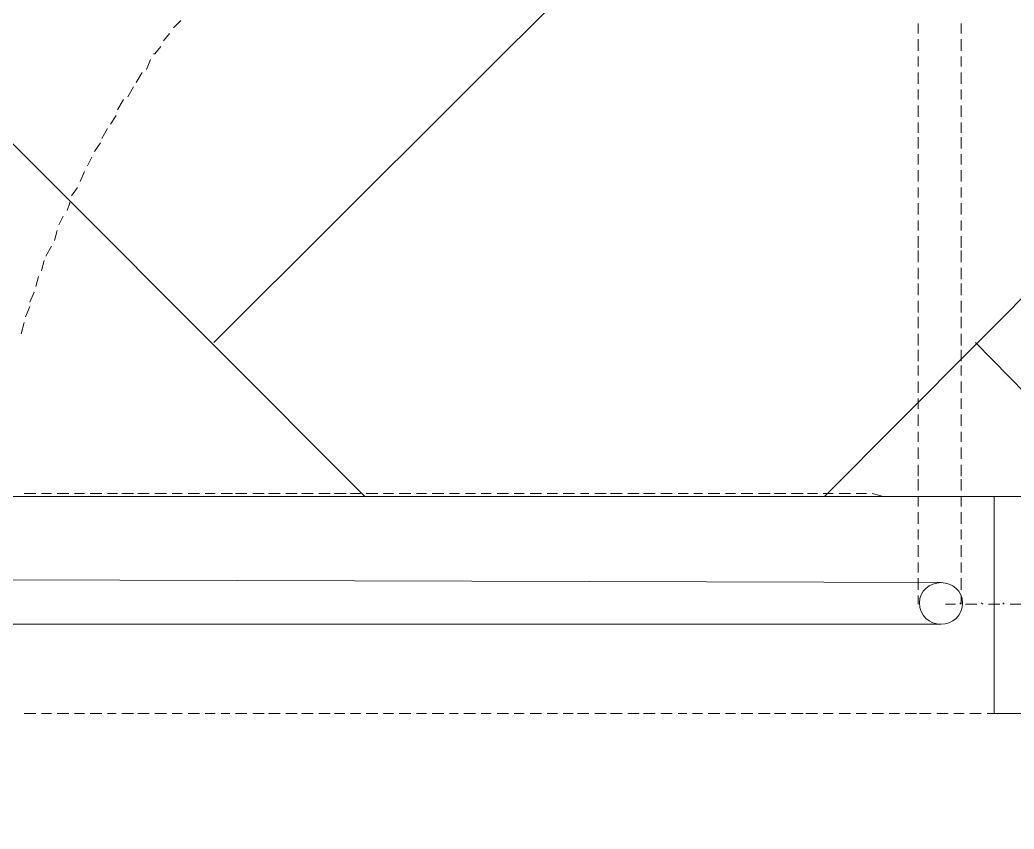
# Model space of a CAD drawing. Header units: millimetres. Extents: x 2928 to 3112, y 1220 to 1280.
# Drawn here: x 2956.078 to 2957.231, y 1262.905 to 1263.843 of the extents above; entities that cross this region are included whole.
import ezdxf

# ---------------------------------------------------------------- set-up
doc = ezdxf.new("R2010")
doc.units = ezdxf.units.MM

msp = doc.modelspace()

# ---------------------------------------------------------------- linework, layer by layer
at = {"color": 9, "linetype": 'Continuous', "lineweight": 13, "true_color": 0xbababa}
for points in [[(2956.4782, 1263.2906), (2955.59652, 1264.17395), (2955.59652, 1264.17395)], [(2956.3032, 1263.46894), (2957.00987, 1264.17395), (2957.00987, 1264.17395)], [(2957.01154, 1263.2906), (2957.62822, 1263.91061), (2957.62822, 1263.91061)], [(2957.36155, 1263.2906), (2957.18654, 1263.46894), (2957.18654, 1263.46894)]]:
    msp.add_lwpolyline(points, dxfattribs=at)
at = {"color": 252, "linetype": 'Continuous', "lineweight": 13, "true_color": 0x989898}
for points in [[(2956.26486, 1263.84228), (2956.25653, 1263.83394), (2956.25653, 1263.83394)], [(2956.25153, 1263.82728), (2956.24486, 1263.81894), (2956.24486, 1263.81894)], [(2956.24153, 1263.81228), (2956.23486, 1263.80394), (2956.2332, 1263.80394)], [(2956.22986, 1263.79728), (2956.22486, 1263.78561), (2956.22486, 1263.78561)], [(2956.21986, 1263.78228), (2956.2132, 1263.77061), (2956.2132, 1263.77061)], [(2956.20986, 1263.76561), (2956.2032, 1263.75394), (2956.2032, 1263.75394)], [(2956.1982, 1263.75061), (2956.19153, 1263.73894), (2956.19153, 1263.73894)], [(2956.18986, 1263.73228), (2956.1832, 1263.72228), (2956.1832, 1263.72228)], [(2956.17986, 1263.71728), (2956.1732, 1263.70561), (2956.1732, 1263.70561)], [(2956.17153, 1263.70061), (2956.16486, 1263.69061), (2956.16486, 1263.69061)], [(2956.16153, 1263.68394), (2956.15653, 1263.67394), (2956.15653, 1263.67394)], [(2956.1532, 1263.66727), (2956.1482, 1263.65561), (2956.1482, 1263.65561)], [(2956.14486, 1263.64894), (2956.1382, 1263.63894), (2956.1382, 1263.63894)], [(2956.13653, 1263.63227), (2956.1332, 1263.62227), (2956.1332, 1263.62227)], [(2956.1282, 1263.61561), (2956.1232, 1263.60561), (2956.1232, 1263.60561)], [(2956.12153, 1263.59894), (2956.1182, 1263.58727), (2956.1182, 1263.58727)], [(2956.11486, 1263.58061), (2956.1082, 1263.56894), (2956.1082, 1263.56894)], [(2956.10653, 1263.56394), (2956.1032, 1263.55227), (2956.1032, 1263.55227)], [(2956.09986, 1263.54561), (2956.09653, 1263.53394), (2956.09653, 1263.53394)], [(2956.09486, 1263.52727), (2956.08986, 1263.51561), (2956.08986, 1263.51561)], [(2956.08986, 1263.51061), (2956.08486, 1263.49894), (2956.08486, 1263.49894)], [(2956.08319, 1263.49227), (2956.07986, 1263.47894), (2956.07986, 1263.47894)], [(2956.09653, 1263.29394), (2956.08319, 1263.29394), (2956.08319, 1263.29394)], [(2956.11486, 1263.29394), (2956.1032, 1263.29394), (2956.1032, 1263.29394)], [(2956.13486, 1263.29394), (2956.12153, 1263.29394), (2956.12153, 1263.29394)], [(2956.1532, 1263.29394), (2956.14153, 1263.29394), (2956.14153, 1263.29394)], [(2956.1732, 1263.29394), (2956.15986, 1263.29394), (2956.15986, 1263.29394)], [(2956.19153, 1263.29394), (2956.17986, 1263.29394), (2956.17986, 1263.29394)], [(2956.20986, 1263.29394), (2956.19653, 1263.29394), (2956.19653, 1263.29394)], [(2956.2282, 1263.29394), (2956.21486, 1263.29394), (2956.21486, 1263.29394)], [(2956.2482, 1263.29394), (2956.23486, 1263.29394), (2956.23486, 1263.29394)], [(2956.26653, 1263.29394), (2956.25486, 1263.29394), (2956.25486, 1263.29394)], [(2956.28653, 1263.29394), (2956.2732, 1263.29394), (2956.2732, 1263.29394)], [(2956.30486, 1263.29394), (2956.2932, 1263.29394), (2956.2932, 1263.29394)], [(2956.32486, 1263.29394), (2956.31153, 1263.29394), (2956.31153, 1263.29394)], [(2956.34153, 1263.29394), (2956.3282, 1263.29394), (2956.3282, 1263.29394)], [(2956.36153, 1263.29394), (2956.3482, 1263.29394), (2956.3482, 1263.29394)], [(2956.37987, 1263.29394), (2956.36653, 1263.29394), (2956.36653, 1263.29394)], [(2956.39987, 1263.29394), (2956.38653, 1263.29394), (2956.38653, 1263.29394)], [(2956.4182, 1263.29394), (2956.40487, 1263.29394), (2956.40487, 1263.29394)], [(2956.4382, 1263.29394), (2956.42487, 1263.29394), (2956.42487, 1263.29394)], [(2956.45653, 1263.29394), (2956.4432, 1263.29394), (2956.4432, 1263.29394)], [(2956.4732, 1263.29394), (2956.46153, 1263.29394), (2956.46153, 1263.29394)], [(2956.4932, 1263.29394), (2956.47987, 1263.29394), (2956.47987, 1263.29394)], [(2956.51153, 1263.29394), (2956.49987, 1263.29394), (2956.49987, 1263.29394)], [(2956.53153, 1263.29394), (2956.5182, 1263.29394), (2956.5182, 1263.29394)], [(2956.54987, 1263.29394), (2956.5382, 1263.29394), (2956.5382, 1263.29394)], [(2956.56987, 1263.29394), (2956.55653, 1263.29394), (2956.55653, 1263.29394)], [(2956.5882, 1263.29394), (2956.57654, 1263.29394), (2956.57654, 1263.29394)], [(2956.60654, 1263.29394), (2956.59487, 1263.29394), (2956.59487, 1263.29394)], [(2956.62487, 1263.29394), (2956.6132, 1263.29394), (2956.6132, 1263.29394)], [(2956.64487, 1263.29394), (2956.63154, 1263.29394), (2956.63154, 1263.29394)], [(2956.6632, 1263.29394), (2956.65154, 1263.29394), (2956.65154, 1263.29394)], [(2956.6832, 1263.29394), (2956.66987, 1263.29394), (2956.66987, 1263.29394)], [(2956.70154, 1263.29394), (2956.68987, 1263.29394), (2956.68987, 1263.29394)], [(2956.72154, 1263.29394), (2956.7082, 1263.29394), (2956.7082, 1263.29394)], [(2956.7382, 1263.29394), (2956.7282, 1263.29394), (2956.7282, 1263.29394)], [(2956.7582, 1263.29394), (2956.74487, 1263.29394), (2956.74487, 1263.29394)], [(2956.77654, 1263.29394), (2956.7632, 1263.29394), (2956.7632, 1263.29394)], [(2956.79654, 1263.29394), (2956.7832, 1263.29394), (2956.7832, 1263.29394)], [(2956.81487, 1263.29394), (2956.80154, 1263.29394), (2956.80154, 1263.29394)], [(2956.83487, 1263.29394), (2956.82154, 1263.29394), (2956.82154, 1263.29394)], [(2956.85321, 1263.29394), (2956.84154, 1263.29394), (2956.84154, 1263.29394)], [(2956.86987, 1263.29394), (2956.85987, 1263.29394), (2956.85987, 1263.29394)], [(2956.88987, 1263.29394), (2956.87654, 1263.29394), (2956.87654, 1263.29394)], [(2956.90821, 1263.29394), (2956.89654, 1263.29394), (2956.89654, 1263.29394)], [(2956.92821, 1263.29394), (2956.91487, 1263.29394), (2956.91487, 1263.29394)], [(2956.94821, 1263.29394), (2956.93487, 1263.29394), (2956.93487, 1263.29394)], [(2956.96654, 1263.29394), (2956.95321, 1263.29394), (2956.95321, 1263.29394)], [(2956.98654, 1263.29394), (2956.97321, 1263.29394), (2956.97321, 1263.29394)], [(2957.00321, 1263.29394), (2956.99154, 1263.29394), (2956.99154, 1263.29394)], [(2957.02154, 1263.29394), (2957.00987, 1263.29394), (2957.00987, 1263.29394)], [(2957.04154, 1263.29394), (2957.02821, 1263.29394), (2957.02821, 1263.29394)], [(2957.05988, 1263.29394), (2957.04821, 1263.29394), (2957.04821, 1263.29394)], [(2957.07988, 1263.2906), (2957.06654, 1263.29394), (2957.06654, 1263.29394)], [(2957.09821, 1263.2906), (2957.08654, 1263.2906), (2957.08654, 1263.2906)], [(2957.11821, 1263.2906), (2957.10488, 1263.2906), (2957.10488, 1263.2906)], [(2957.13488, 1263.2906), (2957.12488, 1263.2906), (2957.12488, 1263.2906)], [(2957.15488, 1263.2906), (2957.14154, 1263.2906), (2957.14154, 1263.2906)], [(2957.17321, 1263.2906), (2957.16154, 1263.2906), (2957.16154, 1263.2906)], [(2957.19321, 1263.2906), (2957.17988, 1263.2906), (2957.17988, 1263.2906)], [(2957.20821, 1263.2906), (2957.19988, 1263.2906), (2957.19988, 1263.2906)], [(2957.16321, 1263.1656), (2957.15154, 1263.1656), (2957.15154, 1263.1656)], [(2957.16988, 1263.1656), (2957.16821, 1263.16727), (2957.16821, 1263.16727)], [(2957.18821, 1263.1656), (2957.17488, 1263.1656), (2957.17488, 1263.1656)], [(2957.19488, 1263.1656), (2957.19321, 1263.16727), (2957.19321, 1263.16727)], [(2957.21488, 1263.1656), (2957.20154, 1263.1656), (2957.20154, 1263.1656)], [(2957.21988, 1263.1656), (2957.21821, 1263.16727), (2957.21821, 1263.16727)], [(2957.23988, 1263.1656), (2957.22654, 1263.1656), (2957.22654, 1263.1656)], [(2956.08319, 1263.03893), (2956.09653, 1263.03893), (2956.09653, 1263.03893)], [(2956.1032, 1263.03893), (2956.11486, 1263.03893), (2956.11486, 1263.03893)], [(2956.12153, 1263.03893), (2956.13486, 1263.03893), (2956.13486, 1263.03893)], [(2956.14153, 1263.03893), (2956.1532, 1263.03893), (2956.1532, 1263.03893)], [(2956.15986, 1263.03893), (2956.1732, 1263.03893), (2956.1732, 1263.03893)], [(2956.17986, 1263.03893), (2956.18986, 1263.03893), (2956.18986, 1263.03893)], [(2956.19653, 1263.03893), (2956.20986, 1263.03893), (2956.20986, 1263.03893)], [(2956.21486, 1263.03893), (2956.2282, 1263.03893), (2956.2282, 1263.03893)], [(2956.23486, 1263.03893), (2956.2482, 1263.03893), (2956.2482, 1263.03893)], [(2956.25486, 1263.03893), (2956.26653, 1263.03893), (2956.26653, 1263.03893)], [(2956.2732, 1263.03893), (2956.28653, 1263.03893), (2956.28653, 1263.03893)], [(2956.2932, 1263.03893), (2956.30486, 1263.03893), (2956.30486, 1263.03893)], [(2956.31153, 1263.03893), (2956.32153, 1263.03893), (2956.32153, 1263.03893)], [(2956.3282, 1263.03893), (2956.34153, 1263.03893), (2956.34153, 1263.03893)], [(2956.3482, 1263.03893), (2956.36153, 1263.03893), (2956.36153, 1263.03893)], [(2956.36653, 1263.03893), (2956.37987, 1263.03893), (2956.37987, 1263.03893)], [(2956.38653, 1263.03893), (2956.39987, 1263.03893), (2956.39987, 1263.03893)], [(2956.40487, 1263.03893), (2956.4182, 1263.03893), (2956.4182, 1263.03893)], [(2956.42487, 1263.03893), (2956.4382, 1263.03893), (2956.4382, 1263.03893)], [(2956.4432, 1263.03893), (2956.45487, 1263.03893), (2956.45487, 1263.03893)], [(2956.46153, 1263.03893), (2956.4732, 1263.03893), (2956.4732, 1263.03893)], [(2956.47987, 1263.03893), (2956.4932, 1263.03893), (2956.4932, 1263.03893)], [(2956.49987, 1263.03893), (2956.51153, 1263.03893), (2956.51153, 1263.03893)], [(2956.5182, 1263.03893), (2956.53153, 1263.03893), (2956.53153, 1263.03893)], [(2956.5382, 1263.03893), (2956.54987, 1263.03893), (2956.54987, 1263.03893)], [(2956.55653, 1263.03893), (2956.56987, 1263.03893), (2956.56987, 1263.03893)], [(2956.57654, 1263.03893), (2956.58654, 1263.03893), (2956.58654, 1263.03893)], [(2956.5932, 1263.03893), (2956.60654, 1263.03893), (2956.60654, 1263.03893)], [(2956.6132, 1263.03893), (2956.62487, 1263.03893), (2956.62487, 1263.03893)], [(2956.63154, 1263.03893), (2956.64487, 1263.03893), (2956.64487, 1263.03893)], [(2956.65154, 1263.03893), (2956.6632, 1263.03893), (2956.6632, 1263.03893)], [(2956.66987, 1263.03893), (2956.6832, 1263.03893), (2956.6832, 1263.03893)], [(2956.68987, 1263.03893), (2956.70154, 1263.03893), (2956.70154, 1263.03893)], [(2956.7082, 1263.03893), (2956.71987, 1263.03893), (2956.71987, 1263.03893)], [(2956.72487, 1263.03893), (2956.7382, 1263.03893), (2956.7382, 1263.03893)], [(2956.74487, 1263.03893), (2956.7582, 1263.03893), (2956.7582, 1263.03893)], [(2956.7632, 1263.03893), (2956.77654, 1263.03893), (2956.77654, 1263.03893)], [(2956.7832, 1263.03893), (2956.79654, 1263.03893), (2956.79654, 1263.03893)], [(2956.80154, 1263.03893), (2956.81487, 1263.03893), (2956.81487, 1263.03893)], [(2956.82154, 1263.03893), (2956.83487, 1263.03893), (2956.83487, 1263.03893)], [(2956.84154, 1263.03893), (2956.85154, 1263.03893), (2956.85154, 1263.03893)], [(2956.85821, 1263.03893), (2956.86987, 1263.03893), (2956.86987, 1263.03893)], [(2956.87654, 1263.03893), (2956.88987, 1263.03893), (2956.88987, 1263.03893)], [(2956.89654, 1263.03893), (2956.90821, 1263.03893), (2956.90821, 1263.03893)], [(2956.91487, 1263.03893), (2956.92821, 1263.03893), (2956.92821, 1263.03893)], [(2956.93487, 1263.03893), (2956.94821, 1263.03893), (2956.94821, 1263.03893)], [(2956.95321, 1263.03893), (2956.96654, 1263.03893), (2956.96654, 1263.03893)], [(2956.97321, 1263.03893), (2956.98654, 1263.03893), (2956.98654, 1263.03893)], [(2956.98987, 1263.03893), (2957.00321, 1263.03893), (2957.00321, 1263.03893)], [(2957.00987, 1263.03893), (2957.02154, 1263.03893), (2957.02154, 1263.03893)], [(2957.02821, 1263.03893), (2957.04154, 1263.03893), (2957.04154, 1263.03893)], [(2957.04821, 1263.03893), (2957.05988, 1263.03893), (2957.05988, 1263.03893)], [(2957.06654, 1263.03893), (2957.07988, 1263.03893), (2957.07988, 1263.03893)], [(2957.08654, 1263.03893), (2957.09821, 1263.03893), (2957.09821, 1263.03893)], [(2957.10488, 1263.03893), (2957.11821, 1263.03893), (2957.11821, 1263.03893)], [(2957.12154, 1263.03893), (2957.13488, 1263.03893), (2957.13488, 1263.03893)], [(2957.14154, 1263.03893), (2957.15488, 1263.03893), (2957.15488, 1263.03893)], [(2957.16154, 1263.03893), (2957.17321, 1263.03893), (2957.17321, 1263.03893)], [(2957.17988, 1263.03893), (2957.19321, 1263.03893), (2957.19321, 1263.03893)], [(2957.19988, 1263.03893), (2957.20821, 1263.03893), (2957.20821, 1263.03893)]]:
    msp.add_lwpolyline(points, dxfattribs=at)
at = {"color": 7, "linetype": 'Continuous', "lineweight": 5, "true_color": 0x000007}
for points in [[(2957.11988, 1263.83894), (2957.11988, 1263.82728), (2957.11988, 1263.82728)], [(2957.16988, 1263.82728), (2957.16988, 1263.83894), (2957.16988, 1263.83894)], [(2957.11988, 1263.82061), (2957.11988, 1263.80728), (2957.11988, 1263.80728)], [(2957.16988, 1263.80728), (2957.16988, 1263.82061), (2957.16988, 1263.82061)], [(2957.11988, 1263.80061), (2957.11988, 1263.78894), (2957.11988, 1263.78894)], [(2957.16988, 1263.78894), (2957.16988, 1263.80061), (2957.16988, 1263.80061)], [(2957.11988, 1263.78228), (2957.11988, 1263.76894), (2957.11988, 1263.76894)], [(2957.16988, 1263.76894), (2957.16988, 1263.78228), (2957.16988, 1263.78228)], [(2957.11988, 1263.76228), (2957.11988, 1263.75061), (2957.11988, 1263.75061)], [(2957.16988, 1263.75061), (2957.16988, 1263.76228), (2957.16988, 1263.76228)], [(2957.11988, 1263.74394), (2957.11988, 1263.73061), (2957.11988, 1263.73061)], [(2957.16988, 1263.73061), (2957.16988, 1263.74394), (2957.16988, 1263.74394)], [(2957.11988, 1263.72394), (2957.11988, 1263.71228), (2957.11988, 1263.71228)], [(2957.16988, 1263.71228), (2957.16988, 1263.72394), (2957.16988, 1263.72394)], [(2957.11988, 1263.70728), (2957.11988, 1263.69394), (2957.11988, 1263.69394)], [(2957.16988, 1263.69394), (2957.16988, 1263.70728), (2957.16988, 1263.70728)], [(2957.11988, 1263.68727), (2957.11988, 1263.67561), (2957.11988, 1263.67561)], [(2957.16988, 1263.67561), (2957.16988, 1263.68727), (2957.16988, 1263.68727)], [(2957.11988, 1263.66894), (2957.11988, 1263.65561), (2957.11988, 1263.65561)], [(2957.16988, 1263.65561), (2957.16988, 1263.66894), (2957.16988, 1263.66894)], [(2957.11988, 1263.64894), (2957.11988, 1263.63727), (2957.11988, 1263.63727)], [(2957.16988, 1263.63727), (2957.16988, 1263.64894), (2957.16988, 1263.64894)], [(2957.11988, 1263.63061), (2957.11988, 1263.61727), (2957.11988, 1263.61727)], [(2957.16988, 1263.61727), (2957.16988, 1263.63061), (2957.16988, 1263.63061)], [(2957.11988, 1263.61061), (2957.11988, 1263.59894), (2957.11988, 1263.59894)], [(2957.16988, 1263.59894), (2957.16988, 1263.61061), (2957.16988, 1263.61061)], [(2957.11988, 1263.59227), (2957.11988, 1263.57894), (2957.11988, 1263.57894)], [(2957.16988, 1263.57894), (2957.16988, 1263.59227), (2957.16988, 1263.59227)], [(2957.11988, 1263.57561), (2957.11988, 1263.56227), (2957.11988, 1263.56227)], [(2957.16988, 1263.56227), (2957.16988, 1263.57561), (2957.16988, 1263.57561)], [(2957.11988, 1263.55561), (2957.11988, 1263.54227), (2957.11988, 1263.54227)], [(2957.16988, 1263.54227), (2957.16988, 1263.55561), (2957.16988, 1263.55561)], [(2957.11988, 1263.53727), (2957.11988, 1263.52394), (2957.11988, 1263.52394)], [(2957.16988, 1263.52394), (2957.16988, 1263.53727), (2957.16988, 1263.53727)], [(2957.11988, 1263.51727), (2957.11988, 1263.50394), (2957.11988, 1263.50394)], [(2957.16988, 1263.50394), (2957.16988, 1263.51727), (2957.16988, 1263.51727)], [(2957.11988, 1263.49894), (2957.11988, 1263.48561), (2957.11988, 1263.48561)], [(2957.16988, 1263.48561), (2957.16988, 1263.49894), (2957.16988, 1263.49894)], [(2957.11988, 1263.47894), (2957.11988, 1263.46561), (2957.11988, 1263.46561)], [(2957.16988, 1263.46561), (2957.16988, 1263.47894), (2957.16988, 1263.47894)], [(2957.11988, 1263.4606), (2957.11988, 1263.44727), (2957.11988, 1263.44727)], [(2957.16988, 1263.44727), (2957.16988, 1263.4606), (2957.16988, 1263.4606)], [(2957.11988, 1263.44227), (2957.11988, 1263.4306), (2957.11988, 1263.4306)], [(2957.16988, 1263.4306), (2957.16988, 1263.44227), (2957.16988, 1263.44227)], [(2957.11988, 1263.42394), (2957.11988, 1263.4106), (2957.11988, 1263.4106)], [(2957.16988, 1263.4106), (2957.16988, 1263.42394), (2957.16988, 1263.42394)], [(2957.11988, 1263.40394), (2957.11988, 1263.39227), (2957.11988, 1263.39227)], [(2957.16988, 1263.39227), (2957.16988, 1263.40394), (2957.16988, 1263.40394)], [(2957.11988, 1263.3856), (2957.11988, 1263.37227), (2957.11988, 1263.37227)], [(2957.16988, 1263.37227), (2957.16988, 1263.3856), (2957.16988, 1263.3856)], [(2957.11988, 1263.3656), (2957.11988, 1263.35394), (2957.11988, 1263.35394)], [(2957.16988, 1263.35394), (2957.16988, 1263.3656), (2957.16988, 1263.3656)], [(2957.11988, 1263.34727), (2957.11988, 1263.33394), (2957.11988, 1263.33394)], [(2957.16988, 1263.33394), (2957.16988, 1263.34727), (2957.16988, 1263.34727)], [(2957.11988, 1263.32727), (2957.11988, 1263.31394), (2957.11988, 1263.31394)], [(2957.16988, 1263.31394), (2957.16988, 1263.32727), (2957.16988, 1263.32727)], [(2957.11988, 1263.3106), (2957.11988, 1263.29727), (2957.11988, 1263.29727)], [(2957.16988, 1263.29727), (2957.16988, 1263.3106), (2957.16988, 1263.3106)], [(2957.11988, 1263.2906), (2957.11988, 1263.27894), (2957.11988, 1263.27894)], [(2957.16988, 1263.27894), (2957.16988, 1263.2906), (2957.16988, 1263.2906)], [(2957.11988, 1263.27227), (2957.11988, 1263.25894), (2957.11988, 1263.25894)], [(2957.16988, 1263.25894), (2957.16988, 1263.27227), (2957.16988, 1263.27227)], [(2957.11988, 1263.25227), (2957.11988, 1263.2406), (2957.11988, 1263.2406)], [(2957.16988, 1263.2406), (2957.16988, 1263.25227), (2957.16988, 1263.25227)], [(2957.11988, 1263.23394), (2957.11988, 1263.2206), (2957.11988, 1263.2206)], [(2957.16988, 1263.2206), (2957.16988, 1263.23394), (2957.16988, 1263.23394)], [(2957.11988, 1263.21393), (2957.11988, 1263.20227), (2957.11988, 1263.20227)], [(2957.16988, 1263.20227), (2957.16988, 1263.21393), (2957.16988, 1263.21393)], [(2956.05819, 1263.19393), (2957.14654, 1263.1906), (2957.14654, 1263.1906)], [(2957.11988, 1263.1956), (2957.11988, 1263.18227), (2957.11988, 1263.18227)], [(2957.16988, 1263.18227), (2957.16988, 1263.1956), (2957.16988, 1263.1956)], [(2957.11988, 1263.1756), (2957.11988, 1263.1656), (2957.11988, 1263.1656)], [(2957.16988, 1263.1656), (2957.16988, 1263.1756), (2957.16988, 1263.1756)], [(2957.14654, 1263.14227), (2956.05819, 1263.14227), (2956.05819, 1263.14227)]]:
    msp.add_lwpolyline(points, dxfattribs=at)
at = {"color": 252, "linetype": 'Continuous', "lineweight": 13, "true_color": 0x989898}
msp.add_lwpolyline([(2982.2769, 1240.06027), (2940.24797, 1240.06027), (2940.24797, 1263.2906), (2982.2769, 1263.2906)], close=True, dxfattribs=at)
at = {"color": 7, "linetype": 'Continuous', "lineweight": 20, "true_color": 0x000007}
msp.add_lwpolyline([(2957.20821, 1263.03893), (2982.02523, 1263.03893), (2982.02523, 1240.31361), (2957.20821, 1240.31361), (2957.20821, 1240.06027), (2982.2769, 1240.06027), (2982.2769, 1263.2906), (2957.20821, 1263.2906)], close=True, dxfattribs=at)
at = {"color": 7, "linetype": 'Continuous', "lineweight": 5, "true_color": 0x000007}
msp.add_open_spline([(2957.17154, 1263.16727), (2957.17154, 1263.1806), (2957.15988, 1263.1906), (2957.14654, 1263.1906), (2957.14654, 1263.1906), (2957.13321, 1263.1906), (2957.12154, 1263.1806), (2957.12154, 1263.16727), (2957.12154, 1263.16727), (2957.12154, 1263.15227), (2957.13321, 1263.14227), (2957.14654, 1263.14227), (2957.14654, 1263.14227), (2957.15988, 1263.14227), (2957.17154, 1263.15227), (2957.17154, 1263.16727)], degree=3, knots=[0, 0, 0, 0, 0.0625, 0.0625, 0.0625, 0.0625, 0.125, 0.125, 0.125, 0.125, 0.1875, 0.1875, 0.1875, 0.1875, 1, 1, 1, 1], dxfattribs=at)
msp.add_open_spline([(2957.17154, 1263.16727), (2957.17154, 1263.1806), (2957.15988, 1263.1906), (2957.14654, 1263.1906), (2957.14654, 1263.1906), (2957.13321, 1263.1906), (2957.12154, 1263.1806), (2957.12154, 1263.16727), (2957.12154, 1263.16727), (2957.12154, 1263.15227), (2957.13321, 1263.14227), (2957.14654, 1263.14227), (2957.14654, 1263.14227), (2957.15988, 1263.14227), (2957.17154, 1263.15227), (2957.17154, 1263.16727)], degree=3, knots=[0, 0, 0, 0, 0.0625, 0.0625, 0.0625, 0.0625, 0.125, 0.125, 0.125, 0.125, 0.1875, 0.1875, 0.1875, 0.1875, 1, 1, 1, 1], dxfattribs=at)

doc.saveas('drawing.dxf')
